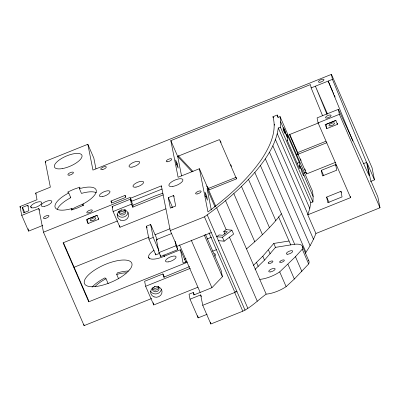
<?xml version="1.0" encoding="UTF-8"?>
<svg xmlns="http://www.w3.org/2000/svg" width="400" height="400" viewBox="0 0 400 400"><rect width="100%" height="100%" fill="white"/><g stroke="black" fill="none" stroke-linecap="round" stroke-linejoin="round"><path stroke-width="0.6" d="M303.895 175.21L303.84 175.535A3.45 0.555 70.1 0 1 302.565 173.695A3.45 0.555 70.1 0 1 301.365 169.835L301.335 169.1A3.45 0.355 68.8 0 1 302.62 171.345A3.45 0.355 68.8 0 1 303.895 175.21L313.135 196.53L312.925 201.955L310.785 202.73L309.775 208.435L307.79 214.805L315.915 233.495C313.24 240.5 309.545 247.075 305.27 253.23M278.21 117.305L277.22 115.02L272.96 116.73C277.205 131.895 269.505 147.265 261.345 159.67C247.025 180.255 227.915 196.96 207.97 211.925L199.4 168.715L178.105 177.265L170.835 140.63L310.48 84.575L311.14 87.905L322.525 115.6M312.925 201.955L280.42 127.205L280.635 121.78L280.045 116.595L277.91 117.425L277.22 115.02M287.35 140.7L287.135 134.47L299.28 162.4L299.495 168.635L286.98 139.855M30.75 206.41L30.97 207.53L32.595 207.925A5.98 2.165 -23.5 0 0 40.99 204.245A5.98 2.165 -23.5 0 0 38.16 201.92A5.98 2.165 -23.5 0 0 30.75 206.41L31.505 208.055M171.765 233.485L156.435 239.64L158.995 252.555L160.705 256.485L177.74 249.65L176.225 244.35L170.235 230.58L204.455 216.84C222.685 203.81 240.045 189.35 254.83 172.445C265.625 159.595 275.96 145.02 278.285 127.98L280.42 127.205M285.765 133.58L285.705 133.82A3.435 0.55 70.1 0 1 284.43 131.99A3.435 0.55 70.1 0 1 283.235 128.145C283.24 125.735 285.785 132.775 285.765 133.58L287.48 137.515M68.735 192.975A22.285 8.06 -23.5 0 0 54.995 206.9A22.285 8.06 -23.5 0 0 71.825 208.555L71.235 210.105L77.47 207.945L83.58 205.15L82.505 204.27A22.285 8.06 -23.5 0 0 96.25 190.34A22.285 8.06 -23.5 0 0 79.415 188.69L80.005 187.135L73.77 189.295L67.66 192.09L68.735 192.975L70.79 197.695A22.285 8.06 -23.5 0 0 57.335 209.255M118.61 278.835L116.705 274.455L117.3 272.9A25.77 9.32 -23.5 0 1 128.47 271.025M246.495 248.89C259.175 238.295 271.21 226.815 281.405 213.765M253.325 265.47L262.8 256.195L273.785 243.44L289.06 241.02M255.035 269.405L264.51 260.13L275.495 247.375L294.665 244.255A18.46 6.675 -23.5 0 1 302.255 249.2L308.67 263.955L294.35 279.02L286.12 286.645A18.46 6.675 -23.5 0 1 266.165 294.135C258.405 299.76 251.5 307.055 242.805 311.205L210.86 323.985L202.735 305.295L200.675 294.92L190.025 299.19L198.15 317.88L207.12 314.28M259.75 279.38A18.46 6.675 -23.5 0 0 279.705 271.89L295.46 256.695L302.255 249.2M190.025 299.19L189.035 294.195L193.295 292.485L193.79 294.985L211.915 287.71L222.41 276.755L221.17 270.51L205.48 234.415M225.005 234.235L223.78 231.425L226.155 229.645L231.895 230.18L233.605 234.115L224.17 241.19L218.425 240.655M223.78 231.425L227.37 231.76L222.675 235.28L219.085 234.945L216.715 236.72L222.46 237.26L231.895 230.18M202.735 305.295L236.955 291.585L245.08 310.27M42.79 225.43L28.595 231.125L21.75 215.39L20 206.565L37.035 199.725L35.715 193.065L50.36 187.185L45.24 161.375L87.83 144.28L93.815 158.05L95.96 168.855M370.425 181.495L374.465 179.875L372.07 167.8L331.445 74.365L92.95 170.09L87.83 144.28M311.14 87.905L332.435 79.36L331.445 74.365M27.785 205.24L28.875 210.735L23.55 212.87L22.46 207.375L27.785 205.24L28.28 206.385M21.75 215.39L38.785 208.55L39.52 210.24M176.19 164.35L177.31 163.9L175.6 159.965L176.43 164.13L178.14 168.065L177.31 163.9M332.435 79.36L366.585 162.435L369.23 175.76L338.38 109.34L317.09 117.885L318.08 122.88L350.58 197.63L307.79 214.805M125.095 195.395L125.505 197.475L111.45 203.115L111.04 201.035L125.095 195.395L125.83 197.09M151.665 298.515L84.105 325.635L43.48 232.2L130.095 197.43L131.56 201.3L162.075 189.05M318.08 122.88L339.375 114.335L338.38 109.34M130.275 198.35L161.365 185.87L161.795 186.85M318.365 123L289.475 134.595L306.58 173.935L335.47 162.34M165.92 208.815L119.965 227.265L113.12 211.525L112.13 206.53L130.44 199.18L133.13 205.365M97.345 215.325L87.26 219.375L88.085 223.535L98.73 219.26L98.495 218.075M336.085 120.4L326 124.45L326.825 128.61L337.47 124.34L337.235 123.15M113.12 211.525L131.435 204.175L130.44 199.18M163.23 194.88L132.715 207.125L132.385 205.46L155.635 195.77L162.915 193.18M173.625 195.505L175.705 206L170.38 208.135L168.3 197.645L173.625 195.505L174.11 196.62M117.59 220.935L63.095 242.805L88.755 301.82L187.31 262.26M206.575 186.055L208.69 188.325L236.215 177.28M298.03 154.265L297.7 152.6L326.01 141.235M207.685 188.56L208.955 189.92L236.51 178.86L236.315 177.805M296.305 154.96L326.915 142.67M205.57 196.555L206.69 196.105L204.98 192.17L205.805 196.335L207.52 200.27L206.69 196.105M159.255 253.47L155.785 254.865L148.945 239.125L146.38 226.22L150.64 224.51L157.24 239.685M303.95 173.195L306.25 172.27M73.96 267.305L149.2 237.105M154.99 234.785L170.035 228.745M148.945 239.125L153.2 237.415L150.64 224.51M335.64 164.615L336.745 170.19L322.48 175.92L321.37 170.34L335.64 164.615L336.12 165.715M363.395 163.715L366.585 162.435M158.995 252.555L176.03 245.715L175.13 241.185M176.605 246.505L211.3 232.575M207 239.005L211.61 237.155M185.865 262.19L180.45 249.735L162.35 257A13.805 4.99 -23.5 0 1 149.275 258.25A13.805 4.99 -23.5 0 1 154.11 250.24M340.94 191.34L342.05 196.92L327.78 202.645L326.675 197.065L340.94 191.34L341.42 192.44M184.33 259.34L186.025 258.655M187.125 261.435L183.09 263.055L180.45 249.735M212.475 251.26L216.51 249.64M164.42 277.325L162.945 273.93L144.63 281.28L145.62 286.275L153.75 304.965L197.98 287.21M145.62 286.275L190.43 268.29M315.915 233.495L380 207.77L377.82 196.775L370.55 180.055L367.195 163.155L374.465 179.875M282.845 129.02L284.005 128.565M283.17 129.74L284.335 129.285M283.51 130.545L284.67 130.095M283.83 131.385L284.995 130.935M284.12 132.2L285.285 131.75M284.355 132.94L285.52 132.485M297.145 163.23L299.28 162.4M189.655 266.575L163.605 277.26L162.945 273.93M70.07 197.105L70.79 197.695M108.17 283.67L106.03 278.74L104.95 277.855A25.77 9.32 -23.5 0 0 92.05 287.17M178.195 155.61L193.02 171.515M192.05 171.78L177.68 156.365L170.835 140.63M156.435 239.64L156.895 240.4M176.03 245.715L177.74 249.65M332.64 91.34L328.175 81.07L352.84 141.07M333.135 92.48L333.88 94.195M334.38 95.335L335.12 97.045M339.375 114.335L380 207.77M337.47 124.34L335.76 120.405L325.115 124.68L326.825 128.61M327.31 113.585L315.4 86.2L327.02 114.465M321.37 170.34L323.765 175.85M326.675 197.065L329.07 202.575M289.635 134.055L297.7 152.6M300.385 158.78L301.12 160.47M304.785 168.9L305.52 170.585M280.045 116.595L312.55 191.345L313.135 196.53M280.635 121.78L283.2 127.68M285.765 133.525L287.475 137.46M301.335 169.345L299.625 165.405L301.335 169.4M278.285 127.98L310.785 202.73M272.96 116.73L273.455 117.875M274.225 124.155L274.695 125.23M277.27 133.685L309.775 208.435M275.46 139.645L307.965 214.395M272.86 145.84L313.49 239.28M269.485 152.245L310.11 245.68M265.34 158.83L305.97 252.265M302.425 246.18L308.84 260.935M260.45 165.575L294.665 244.255M278.495 216.725L290.77 244.955M295.46 256.695L301.875 271.445M254.83 172.445L275.785 220.64M287.935 264.265L294.35 279.02M248.505 179.425L269.46 227.62M273.785 243.44L275.495 247.375M279.705 271.89L286.12 286.645M241.495 186.475L262.45 234.67M268.46 249.955L270.17 253.89M220.35 140.79L221.09 142.5M230.76 164.735L231.505 166.445M236.51 178.86L219.44 139.6L177.68 156.365L181.555 175.905M262.8 256.195L264.51 260.13M233.83 193.58L254.785 241.77M256.525 262.505L258.235 266.44M225.54 200.7L266.165 294.135M216.66 207.81L226.155 229.645M229.345 236.99L257.285 301.245M199.4 168.715L215.775 206.375M215.04 206.95L207.065 188.615L211.3 209.97M222.46 237.26L224.17 241.19M207.22 214.885L247.85 308.325M204.455 216.84L236.955 291.585L234.425 291.225L209.015 232.785M234.68 292.515L242.805 311.205M204.225 234.93L222.41 276.755M191.235 240.155L211.915 287.71M168.3 197.645L172.66 207.675M179.5 244.865L200.18 292.42M200.675 294.92L201.41 296.615M193.295 292.485L194.28 294.75M163.815 254.935L164.55 256.635M153.2 237.415L158.975 250.695M146.38 226.22L147.115 227.905M130.31 197.925L131.56 201.3M132.385 205.46L133.11 207.13M131.435 204.175L132.715 207.125M148.58 257.13L149.32 258.83M111.04 201.035L111.775 202.73M112.13 206.53L112.62 207.655M98.73 219.26L97.02 215.33L86.375 219.6L88.085 223.535M79.415 188.69L81.465 193.41A22.285 8.06 -23.5 0 1 96.36 192.725M82.505 204.27L83.19 205.845M71.825 208.555L72.285 209.605M45.24 161.375L45.72 162.475M63.515 242.86L88.425 300.155L88.755 301.82M35.715 193.065L36.21 194.205M22.46 207.375L24.7 212.53M20 206.565L20.49 207.69M350.34 196.42L350.58 197.63M306.36 172.825L306.58 173.935M210.495 322.15L210.86 323.985M197.71 315.66L198.15 317.88M161.365 185.87L170.235 230.58M160.395 254.925L160.705 256.485M155.55 253.69L155.785 254.865M153.305 302.745L153.75 304.965M119.63 225.6L119.965 227.265M83.865 324.41L84.105 325.635M38.785 208.55L43.48 232.2M28.125 228.775L28.595 231.125M208.69 188.325L208.955 189.92M214.22 253.575A7.59 2.745 -23.5 0 1 214.765 256.32M171.84 207.275A3.45 0.25 68.1 0 1 172.265 207.67M158.755 286.445A3.45 3.21 -11.2 0 1 152.14 288.2M155.07 286.685A3.45 3.21 -11.2 0 1 154.175 286.7M157.695 287.085A3.45 3.21 -11.2 0 1 152.865 287.755M158.42 286.58A3.45 3.21 -11.2 0 1 156.52 291.675A3.45 3.21 -11.2 0 1 152.26 288.22M161.345 289.19A5.75 5.345 -11.2 0 1 156.6 293.845A5.75 5.345 -11.2 0 1 150.55 291.14M125.395 209.725A3.45 3.21 -11.2 0 1 118.785 211.485M125.06 209.865A3.45 3.21 -11.2 0 1 123.165 214.96A3.45 3.21 -11.2 0 1 118.9 211.5M127.99 212.475A5.75 5.345 -11.2 0 1 122.995 217.17A5.75 5.345 -11.2 0 1 116.985 214.005M121.715 209.97A3.45 3.21 -11.2 0 1 120.815 209.985M124.795 209.635A3.45 3.21 -11.2 0 1 119.505 211.04M94.965 286.685A22.285 8.06 -23.5 0 1 106.03 278.74M116.705 274.455A22.285 8.06 -23.5 0 1 126.365 272.83M71.885 209.26A25.77 9.32 -23.5 0 1 83.455 203.965M308.425 260.365A18.46 6.675 -23.5 0 1 308.67 263.955M129.7 269.745L126.295 273.195A25.77 9.32 -23.5 0 1 86.345 285.555A25.77 9.32 -23.5 0 1 108.36 263.245A25.77 9.32 -23.5 0 1 129.7 269.745M268.77 262.29L268.435 262.63A2.53 0.915 -23.5 0 0 269.27 263.57A2.53 0.915 -23.5 0 0 272.34 262.255L272.675 261.915A2.53 0.915 -23.5 0 0 271.835 260.975A2.53 0.915 -23.5 0 0 268.77 262.29M280.31 261.125L279.94 261.47A2.53 0.915 -23.5 0 0 279.715 262.3L279.955 262.45A2.53 0.915 -23.5 0 0 284.025 260.94A2.53 0.915 -23.5 0 0 281.965 260.225L280.31 261.125M168.49 261.875A5.75 2.08 -23.5 0 0 176.115 256.865A5.75 2.08 -23.5 0 0 167.775 258.27A5.75 2.08 -23.5 0 0 168.49 261.875M172.86 186.43A7.59 2.745 -23.5 0 0 182.93 179.82A7.59 2.745 -23.5 0 0 171.92 181.67A7.59 2.745 -23.5 0 0 172.86 186.43M154.075 296.9A5.75 5.345 -11.2 0 0 162.025 291.125A5.75 5.345 -11.2 0 0 152.885 287.715A5.75 5.345 -11.2 0 0 154.075 296.9M120.715 220.185A5.75 5.345 -11.2 0 0 128.665 214.405A5.75 5.345 -11.2 0 0 119.525 211A5.75 5.345 -11.2 0 0 120.715 220.185M135.985 187.125A5.75 2.08 -23.5 0 0 143.615 182.115A5.75 2.08 -23.5 0 0 135.27 183.52A5.75 2.08 -23.5 0 0 135.985 187.125M132.02 167.14A5.75 2.08 -23.5 0 0 139.65 162.135A5.75 2.08 -23.5 0 0 131.305 163.535A5.75 2.08 -23.5 0 0 132.02 167.14M327.115 118.02A2.99 1.08 -23.5 0 0 331.08 115.415A2.99 1.08 -23.5 0 0 326.745 116.145A2.99 1.08 -23.5 0 0 327.115 118.02M330.535 125.885A2.99 1.08 -23.5 0 0 334.5 123.285A2.99 1.08 -23.5 0 0 330.165 124.01A2.99 1.08 -23.5 0 0 330.535 125.885M320.01 82.215A2.99 1.08 -23.5 0 0 323.975 79.61A2.99 1.08 -23.5 0 0 319.64 80.34A2.99 1.08 -23.5 0 0 320.01 82.215M167.785 161.745A2.99 1.08 -23.5 0 0 171.75 159.14A2.99 1.08 -23.5 0 0 167.41 159.87A2.99 1.08 -23.5 0 0 167.785 161.745M45.01 218.49A2.99 1.08 -23.5 0 0 48.975 215.885A2.99 1.08 -23.5 0 0 44.64 216.615A2.99 1.08 -23.5 0 0 45.01 218.49M102.325 169.59A2.99 1.08 -23.5 0 0 106.29 166.985A2.99 1.08 -23.5 0 0 101.95 167.715A2.99 1.08 -23.5 0 0 102.325 169.59M91.795 220.81A2.99 1.08 -23.5 0 0 95.765 218.205A2.99 1.08 -23.5 0 0 91.425 218.935A2.99 1.08 -23.5 0 0 91.795 220.81M88.375 212.94A2.99 1.08 -23.5 0 0 92.34 210.34A2.99 1.08 -23.5 0 0 88.005 211.065A2.99 1.08 -23.5 0 0 88.375 212.94M197.16 193.95A2.99 1.08 -23.5 0 0 201.13 191.345A2.99 1.08 -23.5 0 0 196.79 192.075A2.99 1.08 -23.5 0 0 197.16 193.95M44.225 206.385A5.75 2.08 -23.5 0 0 51.85 201.375A5.75 2.08 -23.5 0 0 43.51 202.78A5.75 2.08 -23.5 0 0 44.225 206.385M102.41 196.6A5.75 2.08 -23.5 0 0 110.035 191.595A5.75 2.08 -23.5 0 0 101.695 192.995A5.75 2.08 -23.5 0 0 102.41 196.6M287.76 254.23A3.45 1.25 -23.5 0 0 292.72 251.355A3.45 1.25 -23.5 0 0 288.08 251.79A3.45 1.25 -23.5 0 0 287.76 254.23M270.19 271.955A3.45 1.25 -23.5 0 0 275.145 269.08A3.45 1.25 -23.5 0 0 270.505 269.51A3.45 1.25 -23.5 0 0 270.19 271.955M62.195 168.62A14.955 5.41 -23.5 0 0 82.03 155.6A14.955 5.41 -23.5 0 0 60.335 159.245A14.955 5.41 -23.5 0 0 62.195 168.62M69.465 175.135A2.99 1.08 -23.5 0 0 73.435 172.535A2.99 1.08 -23.5 0 0 69.095 173.26A2.99 1.08 -23.5 0 0 69.465 175.135"/></g></svg>
